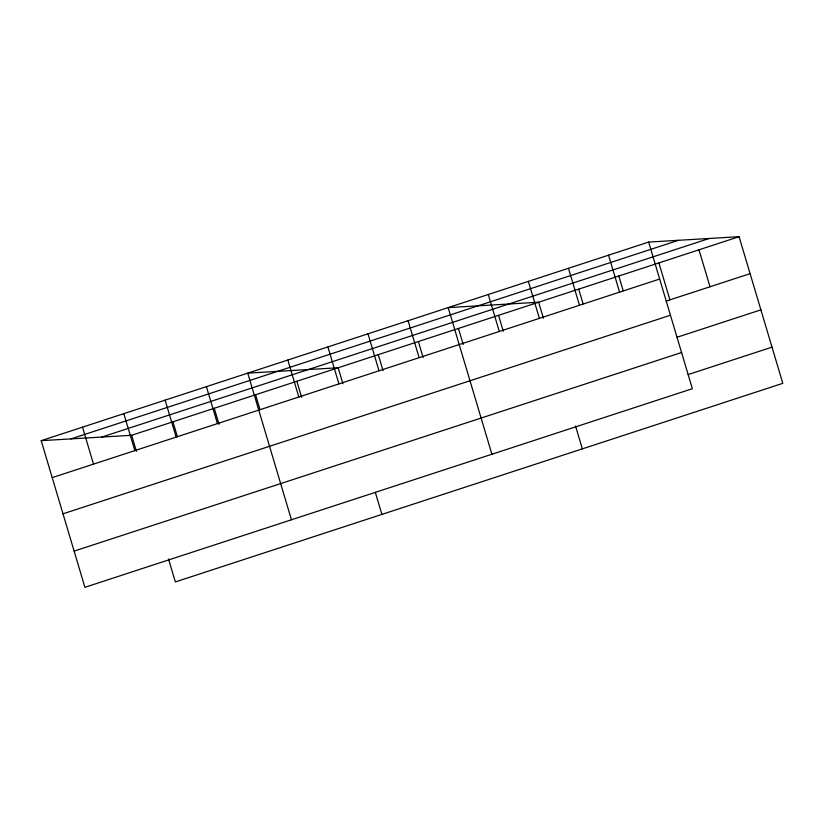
<?xml version="1.0" encoding="UTF-8"?>
<svg xmlns="http://www.w3.org/2000/svg" width="824" height="824" viewBox="0 0 824 824"><rect width="100%" height="100%" fill="white"/><g stroke="black" fill="none" stroke-linecap="round" stroke-linejoin="round"><path stroke-width="1.24" d="M648.643 242.071L692.356 388.712L84.913 587.306L41.2 440.665L648.643 242.071L739.087 236.694L782.8 383.335L175.358 581.929L168.518 559.002M71.049 438.883L678.492 240.299M101.795 437.06L709.237 238.476M41.2 440.665L131.644 435.288L739.087 236.694M52.221 477.621L659.664 279.037M666.276 301.059L750.097 273.661M63.005 513.816L670.448 315.232M677.071 337.253L760.892 309.855M74.129 551.112L681.572 352.517M688.184 374.549L772.006 347.141M698.989 249.806L710.01 286.762M658.901 262.908L669.922 299.874M618.814 276.019L623.222 290.8M608.555 255.183L619.576 292.139M578.716 289.121L583.124 303.912M568.457 268.284L579.478 305.251M543.407 318.249L538.628 302.233L448.184 307.609L491.907 454.251M575.513 425.946L582.341 448.874M528.369 281.396L539.39 318.352M498.541 315.334L503.31 331.351M488.282 294.498L499.293 331.464M458.443 328.446L463.222 344.463M418.355 341.548L423.124 357.565M408.096 320.711L419.117 357.678M378.267 354.66L383.036 370.676M368.009 333.823L379.019 370.779M342.949 383.778L338.17 367.762L247.736 373.138L291.449 519.779M375.414 492.69L381.883 514.403M327.911 346.925L338.932 383.891M296.867 381.265L301.636 397.281M287.823 360.037L298.844 396.993M255.564 394.768L259.962 409.559M214.25 408.271L219.03 424.288M206.422 386.652L217.443 423.608M172.947 421.785L177.356 436.566M165.119 400.155L176.14 437.111M131.644 435.288L136.413 451.305M123.816 413.658L134.827 450.615M82.503 427.162L93.524 464.118"/></g></svg>
